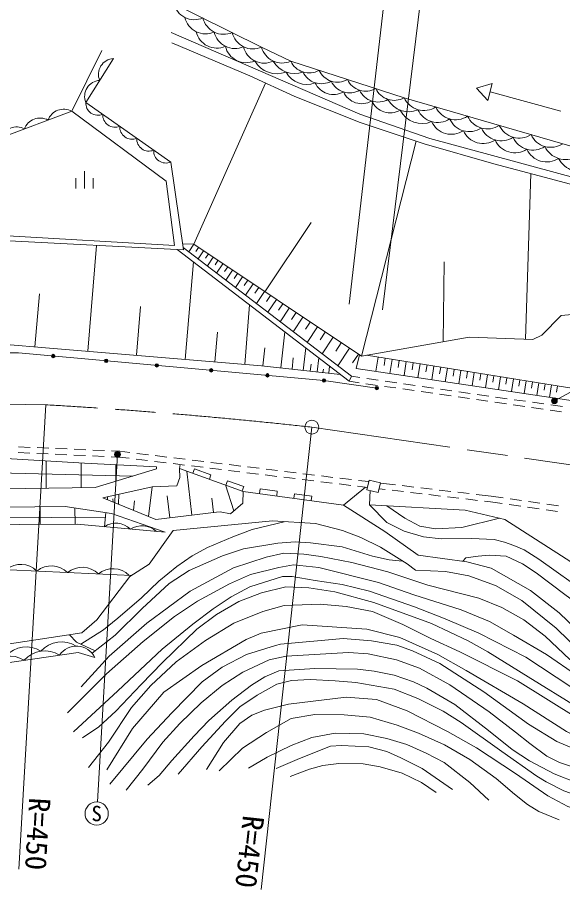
# Model space of a CAD drawing. Units: millimetres at full size, sheet at 1:1000; details may follow other scales. Extents: x 40000 to 680000, y 20000 to 380000.
# Drawn here: x 248668 to 295564, y 246338 to 321330 of the extents above; entities that cross this region are included whole.
import ezdxf
from ezdxf.enums import TextEntityAlignment as Align

# ---------------------------------------------------------------- set-up
doc = ezdxf.new("R2010")
doc.units = ezdxf.units.MM
doc.header["$LTSCALE"] = 1000
doc.linetypes.add('CHAIN', pattern=[18.5, 12, -1.5, 3.5, -1.5])
for name, color, linetype, lineweight in [('M-BGD', 7, 'Continuous', 13), ('M-BMK', 2, 'CHAIN', 13), ('M-BMK-SRVR', 3, 'Continuous', 13), ('M-STR-HTXT', 7, 'Continuous', 13), ('M-STR-STRC', 7, 'Continuous', 13)]:
    doc.layers.add(name, color=color, linetype=linetype, lineweight=lineweight)
doc.styles.add('ＭＳ ゴシック', font='')
doc.styles.get('ＭＳ ゴシック').set_extended_font_data('MS Gothic')

msp = doc.modelspace()

# ---------------------------------------------------------------- hatches: boundary and pattern name
at = {"layer": 'M-BGD'}
for points in [[(251602, 292212, -0.41421), (251752, 292362, -0.41421), (251902, 292212, -1)], [(256154, 291801, -0.41421), (256304, 291951, -0.41421), (256454, 291801, -1)], [(260508, 291408, -0.41421), (260658, 291558, -0.41421), (260808, 291408, -1)], [(265187, 290986, -0.41421), (265337, 291136, -0.41421), (265487, 290986, -1)], [(270023, 290550, -0.41421), (270173, 290700, -0.41421), (270323, 290550, -1)], [(274891, 290111, -0.41421), (275041, 290261, -0.41421), (275191, 290111, -1)], [(279433, 289458, -0.41421), (279583, 289608, -0.41421), (279733, 289458, -1)]]:
    msp.add_hatch(color=256, dxfattribs=at).paths.add_polyline_path(points)
at = {"layer": 'M-STR-HTXT'}
for points in [[(295083, 288485, -1), (294643, 288246, -1)], [(257091, 283593, -0.41421), (257115, 283946, -0.41421), (257468, 283922, -1)]]:
    msp.add_hatch(color=256, dxfattribs=at).paths.add_polyline_path(points)

# ---------------------------------------------------------------- linework, layer by layer
at = {"layer": 'M-BGD'}
for p, q in [((253338, 313269), (255925, 318480)), ((263843, 301823), (270005, 315692)), ((288166, 315237), (289521, 315645)), ((288166, 315237), (289126, 314198)), ((289126, 314198), (289521, 315645)), ((289324, 314921), (295402, 313263)), ((278273, 292202), (282956, 310684)), ((253697, 306618), (253697, 307518)), ((254447, 306618), (254447, 308118)), ((255197, 306618), (255197, 307518)), ((292366, 293672), (292839, 307902)), ((269954, 297744), (273930, 303701)), ((254722, 292628), (255483, 301729)), ((262921, 301561), (277400, 290470)), ((263843, 301823), (263415, 301182)), ((264259, 301545), (264027, 301198)), ((262423, 301375), (277219, 290041)), ((264675, 301268), (264211, 300573)), ((265091, 300990), (264859, 300643)), ((263108, 291926), (263810, 300313)), ((265507, 300713), (265006, 299963)), ((265922, 300435), (265672, 300060)), ((266338, 300157), (265802, 299354)), ((285284, 293438), (285365, 300303)), ((266754, 299880), (266486, 299478)), ((267170, 299602), (266598, 298744)), ((267599, 299316), (267313, 298887)), ((268028, 299030), (267418, 298116)), ((268485, 298725), (268180, 298268)), ((268941, 298420), (268292, 297447)), ((269428, 298095), (269103, 297608)), ((269915, 297770), (269223, 296734)), ((250171, 293009), (250554, 297560)), ((270433, 297424), (270087, 296906)), ((270951, 297078), (270214, 295974)), ((258915, 292277), (259266, 296470)), ((268218, 291499), (268646, 296609)), ((271503, 296710), (271135, 296158)), ((272056, 296341), (271270, 295165)), ((272644, 295949), (272251, 295361)), ((273232, 295556), (272395, 294303)), ((273858, 295138), (273440, 294512)), ((274485, 294720), (273594, 293385)), ((265663, 291713), (265877, 294268)), ((271323, 291196), (271664, 294297)), ((275152, 294275), (274707, 293607)), ((275819, 293829), (274870, 292408)), ((276530, 293355), (276056, 292644)), ((269772, 291366), (269943, 292917)), ((273255, 290984), (273467, 292916)), ((277241, 292880), (276230, 291366)), ((272289, 291090), (272395, 292056)), ((274458, 290852), (274590, 292055)), ((277998, 292375), (277493, 291618)), ((279692, 292119), (279496, 290901)), ((280301, 292022), (280204, 291412)), ((280911, 291924), (280717, 290718)), ((281514, 291827), (281417, 291224)), ((282117, 291731), (281926, 290537)), ((273857, 290918), (273923, 291519)), ((274955, 290797), (274988, 291098)), ((275452, 290743), (275518, 291344)), ((282714, 291635), (282619, 291038)), ((283311, 291539), (283122, 290357)), ((283902, 291445), (283808, 290854)), ((284493, 291350), (284306, 290180)), ((285079, 291256), (284985, 290671)), ((285664, 291162), (285478, 290004)), ((286243, 291070), (286150, 290491)), ((286822, 290977), (286638, 289830)), ((277219, 290041), (277400, 290470)), ((277400, 290470), (278127, 290366)), ((278721, 290281), (279710, 290139)), ((287395, 290885), (287303, 290312)), ((287968, 290793), (287787, 289658)), ((288536, 290702), (288445, 290135)), ((289103, 290611), (288923, 289488)), ((289665, 290521), (289575, 289960)), ((290227, 290431), (290048, 289319)), ((290783, 290342), (290694, 289786)), ((291339, 290253), (291162, 289152)), ((277219, 290041), (278057, 289921)), ((278650, 289836), (279640, 289694)), ((280234, 289609), (281224, 289467)), ((280304, 290053), (281294, 289911)), ((281888, 289826), (282878, 289684)), ((283472, 289599), (284462, 289457)), ((291889, 290165), (291801, 289615)), ((292439, 290077), (292265, 288987)), ((292984, 289989), (292897, 289445)), ((293529, 289902), (293356, 288824)), ((294068, 289816), (293982, 289276)), ((294607, 289729), (294436, 288662)), ((295141, 289644), (295056, 289110)), ((281818, 289382), (282808, 289240)), ((283402, 289154), (284392, 289012)), ((284986, 288927), (285975, 288785)), ((285056, 289372), (286046, 289230)), ((286639, 289145), (287629, 289003)), ((288223, 288917), (289213, 288775)), ((286569, 288700), (287559, 288558)), ((288153, 288473), (289143, 288331)), ((289737, 288246), (290727, 288104)), ((289807, 288690), (290797, 288548)), ((291321, 288018), (292311, 287876)), ((291391, 288463), (292381, 288321)), ((292975, 288236), (293964, 288094)), ((294558, 288008), (295548, 287866)), ((292904, 287791), (293894, 287649)), ((294488, 287564), (295478, 287422)), ((248758, 284408), (249757, 284364)), ((250357, 284337), (251356, 284293)), ((251955, 284266), (252954, 284222)), ((248726, 283909), (249725, 283865)), ((250325, 283838), (251324, 283794)), ((251923, 283767), (252922, 283723)), ((253522, 283696), (254521, 283652)), ((253553, 284195), (254552, 284151)), ((255120, 283626), (256119, 283581)), ((255152, 284125), (256151, 284080)), ((256719, 283555), (257431, 283523)), ((256750, 284054), (257473, 284022)), ((257431, 283523), (258280, 283420)), ((257473, 284022), (258343, 283916)), ((258939, 283843), (259931, 283722)), ((260527, 283649), (261520, 283528)), ((221144, 282751), (258610, 281894)), ((251138, 280847), (251145, 283191)), ((254138, 280890), (254144, 283011)), ((257140, 281450), (257144, 282864)), ((258876, 283347), (259868, 283226)), ((260464, 283153), (261456, 283032)), ((262052, 282960), (263045, 282838)), ((262115, 283456), (263108, 283334)), ((263640, 282766), (264633, 282645)), ((263703, 283262), (264696, 283141)), ((265292, 283068), (266284, 282947)), ((266880, 282874), (267873, 282753)), ((263680, 278533), (263232, 282323)), ((263904, 282507), (263769, 282130)), ((265316, 282000), (263904, 282507)), ((265181, 281623), (265316, 282000)), ((265228, 282572), (266221, 282451)), ((266817, 282378), (267809, 282257)), ((268405, 282184), (269398, 282063)), ((268468, 282681), (269461, 282559)), ((269993, 281991), (270986, 281870)), ((270056, 282487), (271049, 282366)), ((271645, 282293), (272637, 282172)), ((273233, 282099), (274225, 281978)), ((266728, 281493), (266593, 281117)), ((268139, 280986), (266728, 281493)), ((271581, 281797), (272574, 281676)), ((273170, 281603), (274162, 281482)), ((274758, 281409), (275750, 281288)), ((274821, 281905), (275814, 281784)), ((276409, 281712), (277402, 281591)), ((277997, 281518), (278868, 281412)), ((278868, 281412), (278899, 281408)), ((279899, 281290), (281182, 281139)), ((259936, 278428), (260265, 280973)), ((267294, 278903), (266566, 281126)), ((268004, 280610), (268139, 280986)), ((269540, 280785), (269486, 280388)), ((271026, 280581), (269540, 280785)), ((270972, 280185), (271026, 280581)), ((276346, 281216), (277339, 281095)), ((277934, 281022), (278783, 280918)), ((279783, 280801), (280297, 280740)), ((280893, 280670), (281886, 280553)), ((281778, 281069), (282771, 280952)), ((282482, 280483), (283475, 280366)), ((283367, 280882), (284360, 280765)), ((284956, 280695), (285949, 280579)), ((286545, 280508), (287538, 280392)), ((256423, 279852), (256412, 280113)), ((256893, 279661), (256876, 279933)), ((257362, 279471), (257385, 280331)), ((258649, 278949), (258730, 279769)), ((261785, 278310), (261561, 280204)), ((265534, 278752), (265389, 279986)), ((272513, 280378), (272458, 279982)), ((273999, 280175), (272513, 280378)), ((273944, 279779), (273999, 280175)), ((277844, 280306), (277850, 280355)), ((284071, 280296), (285064, 280179)), ((285660, 280109), (286653, 279992)), ((287249, 279922), (288242, 279805)), ((288134, 280321), (289417, 280170)), ((288838, 279735), (289353, 279675)), ((289417, 280170), (290450, 280022)), ((291044, 279936), (292034, 279794)), ((250612, 279248), (250621, 277734)), ((253613, 279148), (253621, 277752)), ((289353, 279675), (290379, 279527)), ((290973, 279441), (291963, 279299)), ((292556, 279213), (293546, 279070)), ((292627, 279708), (293617, 279565)), ((294140, 278985), (295130, 278842)), ((294211, 279480), (295201, 279337)), ((224097, 278179), (256233, 278367)), ((256269, 278751), (256157, 277535))]:
    msp.add_line(p, q, dxfattribs=at)
for points in [[(261387, 322907), (269671, 318776), (272180, 317566), (281938, 314424), (295580, 310467), (304091, 308069), (309371, 306679), (311921, 306173), (310191, 305647), (307965, 305132), (306670, 305172), (303989, 305475), (301419, 306139), (301190, 305251), (299856, 305595), (300008, 306004), (294962, 307344), (289664, 308736), (283651, 310451), (278160, 312291), (272534, 314542), (268675, 316298), (261963, 319159)], [(300317, 306540), (284149, 310925), (278132, 313026), (261902, 320026)], [(231613, 318915), (235660, 316769), (237482, 312679), (241117, 308682), (253338, 313269), (261477, 307263), (262169, 301715), (247359, 302585)], [(247359, 302585), (247381, 302143), (262952, 301348), (261851, 308891), (254548, 314029), (256930, 317798)], [(209596, 297580), (212548, 298742), (219742, 301062), (222387, 301696), (227293, 302441), (232631, 302619), (235253, 302302), (238225, 301368), (238046, 298709), (239003, 296815), (241096, 294606), (241922, 293880), (242282, 293672), (251774, 292875), (269667, 291378), (276446, 290633)], [(262875, 301876), (263843, 301823), (278261, 292199), (287520, 293833), (293001, 293650), (293785, 294015), (295434, 295690), (297010, 295833), (298201, 295764), (300933, 295479), (308841, 295518), (313378, 294696), (316000, 294828), (320064, 299822), (325359, 299952), (327136, 300247)], [(239423, 292482), (248764, 292481), (275041, 290111), (279583, 289458)], [(278704, 292278), (296522, 289422), (298951, 292114), (309683, 290366), (299691, 290577), (297236, 288242), (277810, 291153), (278104, 292304)], [(231498, 285172), (231533, 284217), (239398, 283896), (254434, 282993), (260637, 282696), (260643, 282508), (255343, 280907), (215548, 280342), (213803, 281044), (183135, 280032)], [(278622, 280938), (276726, 279398), (268088, 280579), (262600, 282550), (262660, 282885)], [(262600, 282550), (262625, 281768), (262369, 281058), (260265, 280973), (256003, 280022), (260579, 278167), (265785, 278782), (266097, 278822), (267011, 278660), (268053, 279554), (268088, 280579)], [(279000, 280640), (278951, 279419), (287183, 278954), (290599, 278166), (296984, 274070), (301805, 270615), (309920, 267607), (320267, 263498)], [(276726, 279398), (280268, 277122), (283147, 275101), (287338, 274522), (289411, 273970), (292803, 272049), (295270, 270135), (299038, 266531), (300337, 265811), (302184, 265108), (304492, 264696), (306138, 264509), (319204, 257812)], [(278951, 279419), (280442, 277913), (281945, 277145), (283607, 276665), (285120, 276490), (287723, 276514), (289666, 276448), (290565, 276208), (291381, 275937), (292272, 275559), (293518, 274749), (297782, 271715), (299260, 270536), (300466, 269807), (301867, 269165), (303326, 268697), (304916, 268263), (306517, 267934), (307815, 267762), (309768, 267663)], [(280441, 279335), (282005, 278262), (283282, 277596), (284642, 277351), (286901, 277474), (290127, 278274)], [(227589, 264376), (254197, 268409), (255485, 269531), (258343, 273244), (260008, 274315), (262062, 277224), (270616, 278030), (274319, 277802), (276622, 277200), (278219, 276618), (279908, 275788), (282197, 274340), (282913, 273801), (285480, 273688), (287495, 273314), (289794, 272476), (292067, 271187), (295004, 268804), (298269, 265636), (299549, 264949), (302360, 264009), (304409, 263728), (306330, 263496), (319031, 256889)], [(254130, 267429), (256086, 268668), (257311, 269667), (259335, 271437), (260825, 272860), (262377, 274130), (263688, 275031), (265007, 275745), (267211, 276678), (268874, 277296), (271622, 277968)], [(255092, 266655), (257089, 268199), (259394, 270503), (261730, 272656), (263451, 273760), (266304, 275048), (268109, 275636), (271071, 276112), (272549, 276237), (273866, 276154), (276591, 275800), (279222, 275003), (280661, 274689), (281804, 274588)], [(254137, 263782), (256552, 266395), (259790, 269234), (263538, 271998), (267255, 273992), (270073, 274911), (271572, 275262), (273293, 275178), (274769, 274969), (277429, 274467), (280535, 273652), (283960, 272510), (288370, 271401), (290332, 270580), (292232, 269535), (294071, 268121), (296179, 266130), (297639, 265250), (299549, 264949)], [(202793, 274862), (201455, 273057), (203190, 269558), (204443, 269045), (225660, 271480), (242419, 274098), (258494, 273341)], [(286973, 274573), (287256, 274862), (288305, 275009), (289269, 275103), (290722, 275000), (292111, 274345), (293302, 273569), (295760, 271714), (297882, 270150), (299271, 269241), (300391, 268713), (302573, 267860), (304591, 267288), (307423, 266825), (314373, 265838)], [(252981, 261526), (256333, 264892), (259496, 267674), (262168, 269808), (264169, 271140), (266910, 272623), (268728, 273440), (271149, 274037), (272404, 274263), (274592, 274018), (279732, 272729), (282782, 271678), (286829, 270398), (289269, 269378), (291339, 268226), (294194, 266543), (296854, 264714), (298053, 264015), (300047, 263194), (301999, 262701), (303660, 262430), (305827, 262190), (308122, 262039), (308924, 262147)], [(253494, 259893), (257299, 263414), (261121, 267007), (263753, 269172), (265508, 270480), (267055, 271517), (268670, 272379), (271481, 273271), (272299, 273253), (274270, 272907), (276614, 272571), (278962, 271989), (282827, 270638), (285460, 269623), (288373, 268391), (292415, 266315), (296271, 263763), (297873, 262845), (300080, 261918), (301596, 261476), (307371, 260711), (309364, 260598), (312510, 260281)], [(254278, 259373), (255673, 260341), (257144, 261679), (259313, 263976), (261160, 265851), (264093, 268737), (265796, 270000), (267726, 271116), (269663, 271864), (271760, 272360), (273749, 272292), (275979, 271951), (279333, 271025), (284296, 269219), (287447, 267723), (289139, 266792), (292606, 264625), (296876, 262005)], [(254776, 256842), (256499, 259000), (258476, 262004), (260141, 263898), (262336, 265931), (264843, 267763), (267278, 269245), (269786, 270244), (271613, 270761), (274703, 270876), (276938, 270691), (279224, 270243), (281820, 269141), (284238, 267916), (286719, 266776), (291680, 264290), (296787, 261097)], [(256352, 256626), (258568, 260190), (261251, 263309), (264544, 265600), (268347, 267841), (269648, 268374), (273172, 269112), (278713, 268721), (281552, 268026), (284826, 266550), (287267, 265182), (292171, 262314), (295908, 259922), (297704, 259034), (299191, 258554), (301700, 258339), (306255, 257673), (309603, 256756), (313259, 255564), (318434, 253696)], [(255351, 266855), (253749, 267608), (253136, 268248)], [(256615, 255390), (259825, 259270), (261954, 261545), (264567, 264207), (266290, 265468), (268381, 266541), (270882, 267333), (271308, 267433), (276694, 267934), (279120, 267731), (281295, 267354), (282661, 266860), (285006, 265763), (288797, 263353), (292641, 260551), (295076, 259079), (296904, 258289), (298689, 257965), (302078, 257599), (304186, 257234), (307069, 256378), (311820, 254717), (313679, 254167), (318074, 252949)], [(212817, 260740), (253899, 266731), (255325, 266297)], [(258019, 254892), (259451, 256697), (261177, 259018), (262638, 260606), (264463, 262391), (266269, 263882), (268065, 265022), (270335, 266078), (271784, 266406), (277137, 266722), (278840, 266614), (281265, 266090), (283252, 265386), (285866, 263938), (289261, 261623), (291508, 259883), (292750, 258911), (294198, 257814), (295312, 257254), (297154, 256632)], [(259875, 255304), (260859, 256150), (261942, 257446), (263875, 259562), (265128, 260870), (267105, 262634), (268793, 263911), (269945, 264632), (271165, 265142), (274260, 265353), (277916, 265279), (279343, 265112), (281085, 264770), (282739, 264189), (283888, 263651), (286294, 262244), (289181, 260026), (291222, 258383), (292720, 257409), (294832, 256284), (296891, 255479)], [(262497, 256250), (264542, 258623), (266575, 260812), (267812, 262053), (269281, 263046), (270992, 263997), (272258, 264311), (273838, 264409), (276011, 264293), (277778, 264147), (281072, 263579), (283111, 262775), (285298, 261665), (286855, 260694), (290352, 258198), (293341, 256095), (294155, 255594), (295669, 254833), (297386, 254212), (303274, 253012), (305344, 252517), (308795, 251479), (311373, 250648)], [(264934, 256652), (266384, 258985), (267810, 260615), (268822, 261342), (269923, 261754), (271992, 262271), (276952, 262880), (279545, 262685), (282192, 261695), (285679, 259941), (288170, 258515), (291506, 256326), (294305, 254400), (296005, 253471), (298596, 252655), (301444, 252126), (304070, 251442), (307461, 250558)], [(266012, 256541), (268030, 258496), (270089, 259837), (272218, 261060), (274261, 261378), (276774, 261360), (279022, 261164), (281349, 260466), (283164, 259775), (285396, 258790), (287596, 257510), (289860, 255890), (291417, 254533), (292553, 253638), (293529, 253056), (295268, 252334)], [(268538, 256772), (270156, 257708), (272224, 258728), (273991, 259423), (276003, 259786), (278471, 259722), (280460, 259333), (282154, 258798), (283843, 258065), (285378, 257250), (287578, 255534), (289228, 254013)], [(270934, 256747), (272920, 257609), (275601, 258672), (276560, 258711), (278891, 258622), (280450, 258196), (281648, 257664), (283475, 256759), (286095, 254934)], [(272144, 256073), (273803, 256685), (274949, 257009), (276310, 257179), (278419, 257159), (279878, 256904), (281760, 256341), (283438, 255533), (284680, 254691)]]:
    msp.add_lwpolyline(points, dxfattribs=at)
for points in [[(278929, 281531), (279901, 281300), (279705, 280473), (278732, 280704)], [(224077, 277578), (253794, 277753), (261367, 277056), (256770, 278676), (252789, 279271), (224123, 278968)]]:
    msp.add_lwpolyline(points, close=True, dxfattribs=at)
for centre in [(251752, 292212), (256304, 291801), (260658, 291408), (265337, 290986), (270173, 290550), (275041, 290111), (279583, 289458)]:
    msp.add_circle(centre, 150, dxfattribs=at)
for centre, radius, start, end in [((263891, 322963), 1829, 193.15914, 293.83501), ((264856, 321743), 1829, 193.15914, 293.83501), ((266411, 321706), 1829, 193.15914, 293.83501), ((265821, 320522), 1829, 193.15914, 293.83501), ((267376, 320486), 1829, 193.15914, 293.83501), ((268932, 320449), 1829, 193.15914, 293.83501), ((268341, 319265), 1829, 193.15914, 293.83501), ((269897, 319229), 1829, 193.15914, 295.34621), ((271441, 319239), 1829, 194.66126, 293.83501), ((257012, 316427), 1373, 93.4186, 201.99091), ((271000, 318714), 2224, 210.31174, 290.50288), ((272494, 318575), 2071, 208.84714, 290.76287), ((273762, 318297), 1742, 204.81118, 299.49089), ((273540, 317562), 1992, 207.85735, 291.6734), ((274809, 317370), 1742, 204.81118, 299.49089), ((276201, 317511), 1742, 204.81118, 299.49089), ((255821, 314543), 1373, 93.4186, 201.99091), ((277249, 316584), 1742, 204.81118, 299.49089), ((278641, 316726), 1742, 204.81118, 299.49089), ((275857, 316442), 1742, 204.81118, 299.49089), ((279688, 315799), 1742, 204.81118, 299.49089), ((281080, 315940), 1742, 204.81118, 299.49089), ((278296, 315657), 1742, 204.81118, 299.49089), ((282301, 315205), 1983, 207.75164, 294.38468), ((283640, 315193), 1868, 204.32335, 303.32767), ((255599, 313971), 1053, 176.86409, 292.88199), ((280736, 314871), 1742, 204.81118, 299.41908), ((286368, 314402), 1868, 204.32335, 303.32767), ((252652, 312001), 1441, 61.57271, 159.5755), ((257060, 312943), 1053, 176.86409, 292.88199), ((283478, 314335), 2127, 207.49811, 292.77629), ((284822, 314169), 1868, 204.32238, 303.32864), ((289097, 313610), 1868, 204.32335, 303.32767), ((250615, 311237), 1441, 61.57271, 159.5755), ((258520, 311916), 1053, 176.86409, 292.88199), ((286004, 313147), 1870, 204.39176, 303.25926), ((287550, 313377), 1868, 204.32238, 303.32864), ((291825, 312819), 1868, 204.32335, 303.32767), ((248578, 310472), 1441, 61.57271, 159.5755), ((288733, 312355), 1870, 204.39176, 303.25926), ((290279, 312586), 1868, 204.32238, 303.32864), ((294554, 312028), 1868, 204.32335, 303.32767), ((259981, 310888), 1053, 176.86409, 292.88199), ((291461, 311564), 1870, 204.39176, 303.25926), ((293007, 311794), 1868, 204.32238, 303.32864), ((261441, 309861), 1053, 176.86409, 292.88199), ((294202, 310787), 1887, 204.63181, 302.8919), ((295837, 311114), 2007, 206.02921, 298.58486), ((297071, 310138), 2068, 206.90494, 297.74894), ((257148, 276079), 1761, 45.24313, 124.23319), ((259370, 275783), 1833, 47.06916, 122.40715), ((248957, 272329), 1969, 45.11213, 129.49741), ((251599, 272205), 1969, 45.11213, 129.49741), ((254241, 272080), 1969, 45.11213, 129.49741), ((256884, 271956), 1969, 45.11213, 129.49741), ((249436, 264838), 2362, 57.79131, 138.80295), ((252473, 265280), 2362, 57.79131, 138.80295), ((253753, 265531), 1749, 25.98688, 146.43011), ((247999, 264056), 2362, 57.79131, 138.80295), ((251036, 264499), 2362, 57.79131, 138.80295)]:
    msp.add_arc(centre, radius, start, end, dxfattribs=at)
at = {"layer": 'M-BMK'}
msp.add_line((273993, 286099), (323157, 278963), dxfattribs=at)
msp.add_lwpolyline([(73496, 289589), (173562, 289375), (251114, 288025)], dxfattribs=at)
msp.add_arc((224817, -161206), 450000, 83.72611, 86.64983, dxfattribs=at)
at = {"layer": 'M-BMK-SRVR'}
msp.add_circle((273993, 286099), 600, dxfattribs=at)
at = {"layer": 'M-STR-HTXT'}
for p, q in [((277195, 296669), (281238, 331571)), ((280087, 296175), (283781, 326233)), ((294863, 288365), (341334, 313746)), ((251114, 288025), (248776, 248093)), ((273993, 286099), (269622, 246338)), ((257279, 283758), (255542, 253874))]:
    msp.add_line(p, q, dxfattribs=at)
for centre in [(294863, 288365), (257279, 283758)]:
    msp.add_circle(centre, 250, dxfattribs=at)
at = {"layer": 'M-STR-STRC'}
msp.add_circle((255484, 252875), 1000, dxfattribs=at)

# ---------------------------------------------------------------- texts
at = {"layer": 'M-STR-HTXT', "style": 'ＭＳ ゴシック'}
msp.add_text('R=450', height=1833, rotation=266.65, dxfattribs=at).set_placement((248776, 248093), align=Align.BOTTOM_RIGHT)
msp.add_text('R=450', height=1833, rotation=263.726, dxfattribs=at).set_placement((269224, 246382), align=Align.TOP_RIGHT)
at = {"layer": 'M-STR-STRC', "style": 'ＭＳ ゴシック'}
msp.add_text('S', height=1320, dxfattribs=at).set_placement((255484, 252875), align=Align.MIDDLE_CENTER)

doc.saveas('drawing.dxf')
